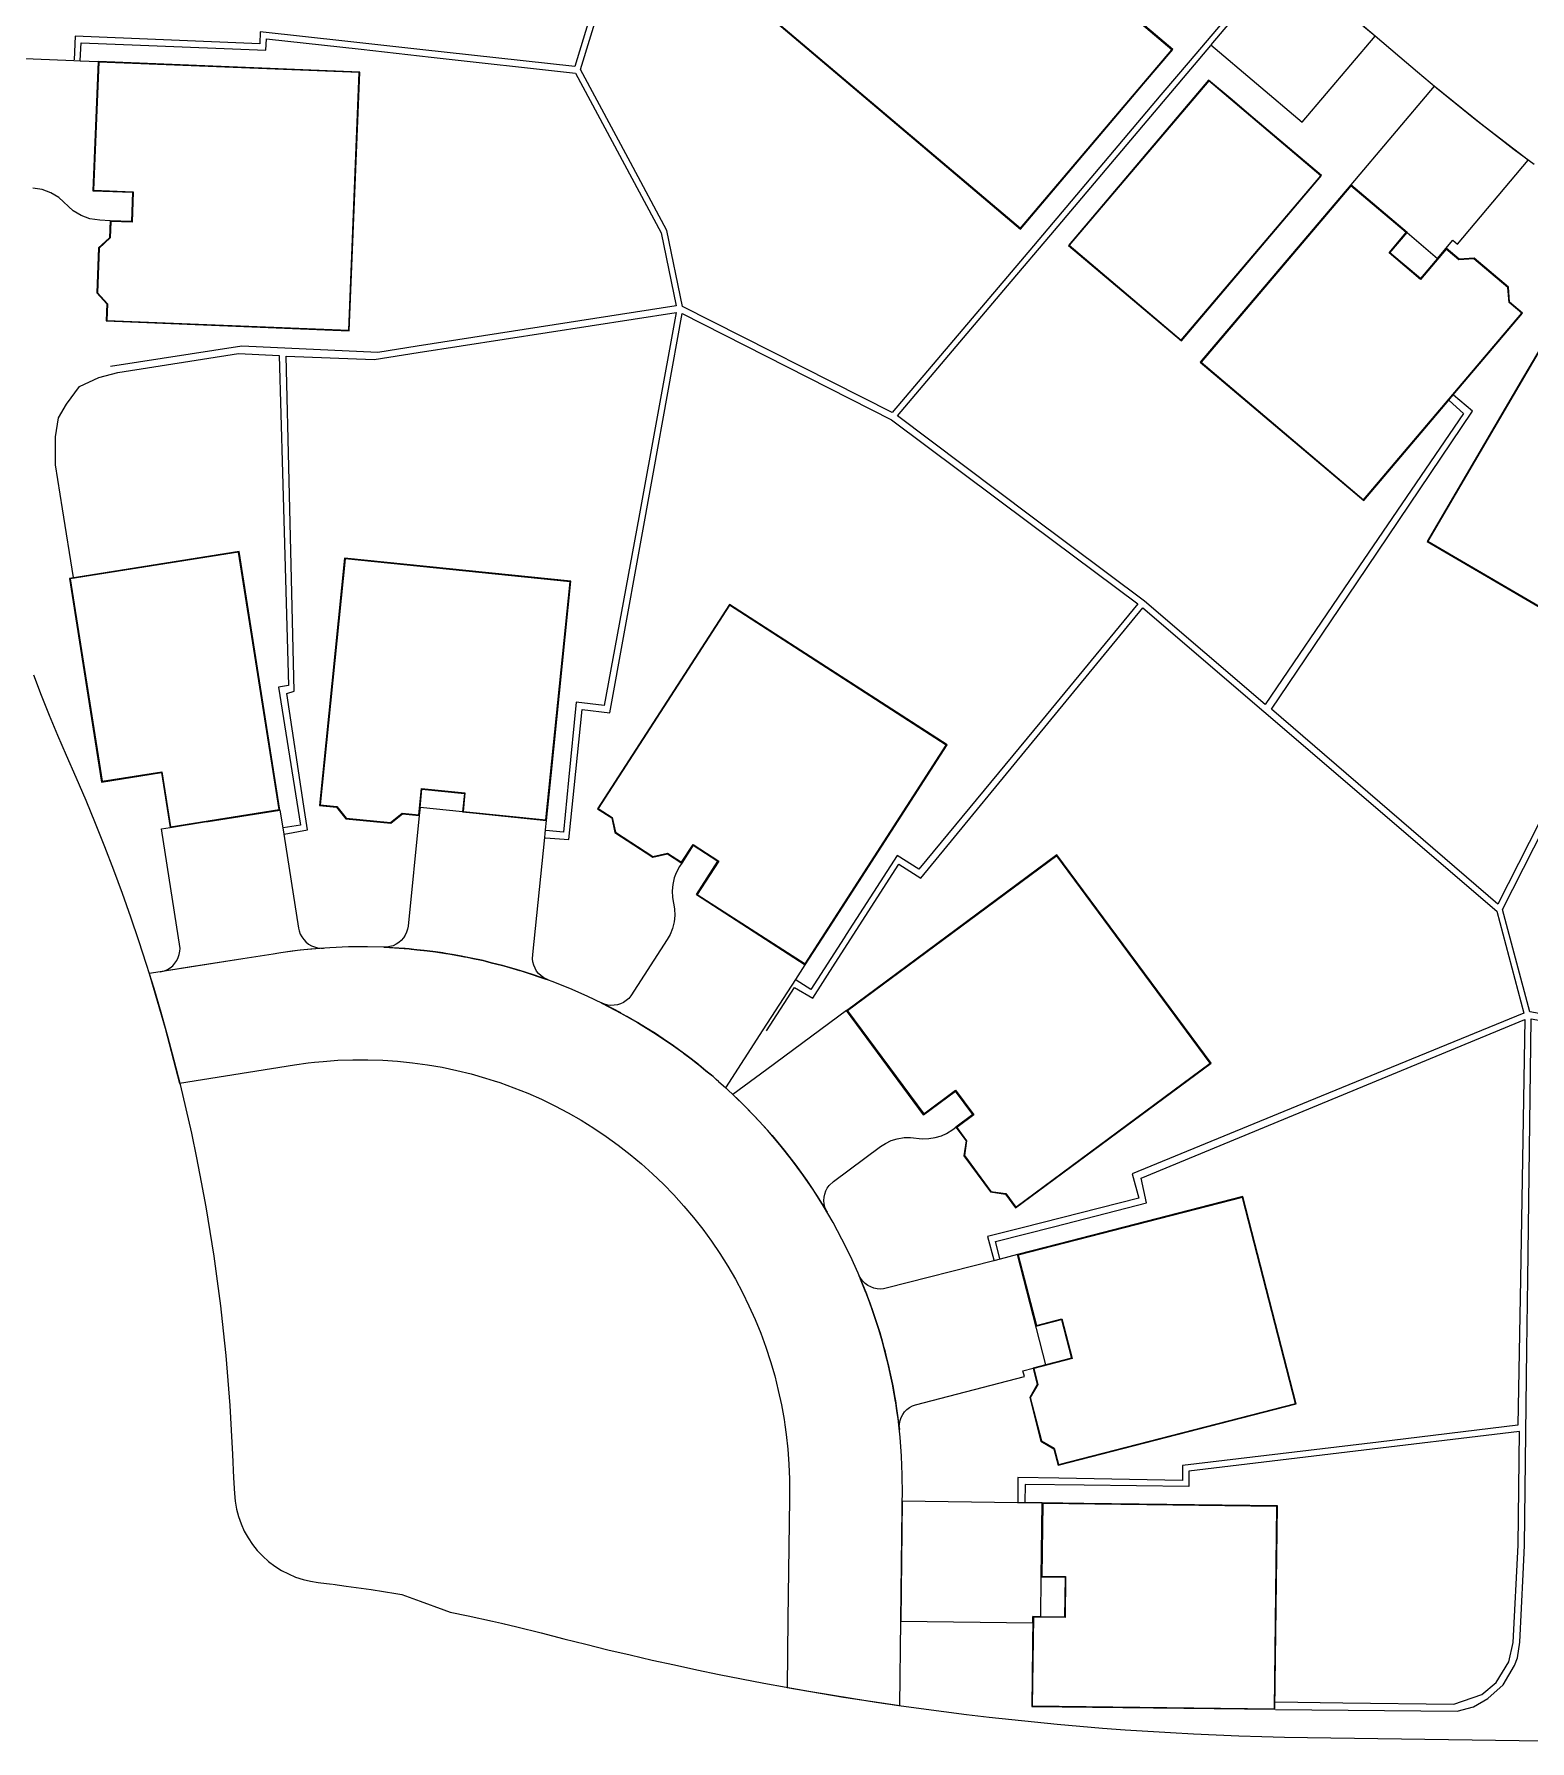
# Model space of a CAD drawing. Header units: metres. Extents: x 331488 to 331864, y 366379 to 366749.
# Drawn here: x 331572.5 to 331636.1, y 366490.5 to 366563.1 of the extents above; entities that cross this region are included whole.
import ezdxf

# ---------------------------------------------------------------- set-up
doc = ezdxf.new("R2010")
doc.units = ezdxf.units.M
for name, color, linetype, true_color in [('3D_LINES', 132, 'Continuous', 0x00cccc), ('PLOTS EXTERNAL LEVEL', 3, 'Continuous', 0x00ff00), ('PLOTS FFL', 1, 'Continuous', 0xff0000)]:
    doc.layers.add(name, color=color, linetype=linetype, true_color=true_color)

msp = doc.modelspace()

# ---------------------------------------------------------------- linework, layer by layer
at = {"layer": '3D_LINES'}
for points in [[(331624.711, 366565.597, 33.8), (331621.661, 366561.993, 33.8), (331620.425, 366560.533, 33.65), (331615, 366554.124, 33.65), (331608.994, 366547.028, 34.1), (331600.085, 366551.531, 34.25), (331599.42, 366554.767, 34.15), (331597.871, 366557.661, 34), (331595.757, 366561.609, 33.88), (331597.675, 366567.913, 33.6), (331601.087, 366571.948, 33.5)], [(331588.516, 366570.737, 34.5), (331591.299, 366569.845, 34.5), (331597.386, 366567.895, 33.85), (331595.504, 366561.749, 33.88), (331588.916, 366562.473, 34.5), (331585.86, 366562.809, 34.5), (331582.134, 366563.219, 34.708), (331582.113, 366562.714, 34.736), (331574.269, 366563.034, 35.172), (331574.221, 366562.022, 35.228)], [(331625.643, 366566.328, 33.498), (331625.64, 366566.324, 33.498), (331622.54, 366562.666, 33.35), (331626.431, 366559.369, 33.35), (331629.531, 366563.027, 33.423), (331629.534, 366563.031, 33.423), (331625.643, 366566.328, 33.423)], [(331574.483, 366562, 35.214), (331574.52, 366562.753, 35.188), (331577.041, 366562.649, 35.1), (331582.374, 366562.431, 35.1), (331582.396, 366562.921, 35.1), (331586.428, 366562.474, 35.1), (331589.403, 366562.144, 35.1), (331595.535, 366561.463, 34.48), (331599.175, 366554.674, 34.25), (331599.821, 366551.561, 34.25), (331588.807, 366549.844, 35.1), (331587.13, 366549.583, 35.1), (331581.352, 366549.854, 35.1), (331575.769, 366548.982, 35.1)], [(331636.291, 366557.574, 33.215), (331635.446, 366558.205, 33.246), (331634.608, 366558.845, 33.275), (331633.777, 366559.495, 33.302), (331632.954, 366560.155, 33.328), (331632.139, 366560.824, 33.352), (331631.336, 366561.498, 33.375), (331630.573, 366562.144, 33.397), (331629.81, 366562.791, 33.416), (331629.531, 366563.027, 33.423), (331629.047, 366563.437, 33.435)], [(331569.019, 366562.214, 35.493), (331574.214, 366562.003, 35.228), (331574.486, 366561.991, 35.214), (331575.25, 366561.96, 35.175), (331575.027, 366556.462, 35.175), (331576.713, 366556.393, 35.25), (331576.662, 366555.147, 35.25), (331575.763, 366555.184, 35.1), (331575.313, 366555.202, 35.141), (331574.895, 366555.264, 35.18), (331574.52, 366555.402, 35.217), (331574.18, 366555.611, 35.253), (331573.579, 366556.171, 35.329), (331573.236, 366556.377, 35.365), (331572.86, 366556.51, 35.402), (331572.464, 366556.566, 35.439)], [(331632.683, 366547.547, 33.35), (331633.287, 366546.993, 33.35), (331628.442, 366539.88, 33.35), (331624.856, 366534.615, 33.6), (331619.731, 366539.004, 34), (331614.899, 366542.627, 34), (331609.22, 366546.885, 34.1), (331613.902, 366552.421, 33.35), (331615.895, 366554.776, 33.35), (331622.549, 366562.643, 33.35)], [(331636.034, 366557.766, 33.224), (331634.017, 366559.307, 33.294), (331632.044, 366560.903, 33.355), (331628.491, 366556.711, 33.425), (331630.887, 366554.681, 33.425), (331632.182, 366553.583, 33.4), (331632.837, 366554.356, 33.339), (331633.035, 366554.188, 33.331), (331636.034, 366557.766, 33.224)], [(331583.154, 366529.099, 36.218), (331584.152, 366529.279, 35.986), (331583.996, 366530.296, 35.75), (331583.264, 366535.087, 35.75), (331583.585, 366535.173, 35.75), (331583.365, 366544.125, 35.75), (331583.235, 366549.428, 35.25), (331586.982, 366549.288, 35.25), (331588.849, 366549.577, 35.25), (331599.815, 366551.279, 34.85), (331598.224, 366542.57, 35.75), (331596.763, 366534.57, 35.75), (331595.566, 366534.707, 35.75), (331595.239, 366531.388, 35.75), (331595.022, 366529.177, 35.806), (331594.277, 366529.258, 35.825)], [(331594.257, 366528.944, 35.498), (331595.261, 366528.866, 35.436), (331595.484, 366531.073, 35.3), (331595.82, 366534.393, 35.3), (331597, 366534.259, 35.3), (331598.852, 366544.494, 35.3), (331600.073, 366551.241, 34.6), (331608.977, 366546.724, 34.6), (331614.868, 366542.314, 34.6), (331619.446, 366538.887, 34.6), (331615.348, 366533.924, 35.25), (331610.134, 366527.609, 35.281), (331609.205, 366528.197, 35.285), (331607.042, 366524.836, 35.3), (331606.953, 366524.697, 35.3), (331605.536, 366522.495, 35.359), (331604.92, 366522.89, 35.375)], [(331574.194, 366540.008, 36.2), (331573.726, 366542.94, 36.2), (331573.427, 366544.809, 36.047), (331573.427, 366545.999, 35.95), (331573.556, 366546.799, 35.868), (331573.895, 366547.388, 35.8), (331574.452, 366548.132, 35.706), (331575.278, 366548.518, 35.614), (331576.077, 366548.732, 35.53), (331581.217, 366549.535, 35.65), (331582.936, 366549.459, 35.69), (331583.08, 366544.471, 36.2), (331583.342, 366535.419, 36.2), (331582.915, 366535.35, 36.2), (331583.846, 366529.48, 36.2), (331583.112, 366529.362, 36.233)], [(331639.151, 366537.076, 33.05), (331640.042, 366536.562, 33.05), (331638.724, 366533.963, 33.05), (331634.748, 366526.12, 33.4), (331625.118, 366534.411, 33.6), (331628.745, 366539.782, 33.05), (331633.675, 366547.083, 33.05), (331632.856, 366547.765, 33.05)], [(331603.662, 366520.733, 35.375), (331604.846, 366522.584, 35.138), (331605.631, 366522.131, 35.04), (331606.58, 366523.608, 34.85), (331609.289, 366527.825, 34.85), (331610.222, 366527.225, 34.85), (331615.621, 366533.803, 34.85), (331619.658, 366538.722, 34.3), (331624.803, 366534.308, 34.2), (331634.696, 366525.822, 34), (331635.857, 366521.491, 34.31), (331627.238, 366517.952, 34.85), (331619.207, 366514.655, 34.85), (331619.485, 366513.617, 34.85), (331614.532, 366512.358, 34.85), (331613.057, 366511.983, 35.166), (331613.32, 366511.001, 35.378)], [(331660.302, 366532.528, 32.75), (331661.109, 366532.312, 32.75), (331659.038, 366524.526, 32.75), (331657.238, 366517.757, 33.15), (331644.091, 366520.112, 33.5), (331636.111, 366521.541, 33.71), (331634.944, 366525.899, 33.4), (331638.503, 366532.892, 33.042), (331640.408, 366536.636, 32.85), (331639.288, 366537.283, 32.9)], [(331572.496, 366535.876, 36.438), (331572.821, 366535.015, 36.458), (331573.16, 366534.159, 36.478), (331573.513, 366533.309, 36.498), (331573.884, 366532.457, 36.518), (331574.298, 366531.526, 36.538), (331574.719, 366530.551, 36.558), (331575.126, 366529.569, 36.578), (331575.521, 366528.581, 36.598), (331575.902, 366527.589, 36.618), (331576.27, 366526.591, 36.638), (331576.625, 366525.588, 36.658), (331576.966, 366524.581, 36.678), (331577.294, 366523.57, 36.698), (331577.416, 366523.176, 36.705), (331577.609, 366522.554, 36.718), (331577.909, 366521.534, 36.738), (331578.197, 366520.51, 36.758), (331578.47, 366519.482, 36.778), (331578.73, 366518.451, 36.798), (331578.976, 366517.417, 36.818), (331579.208, 366516.379, 36.838), (331579.426, 366515.338, 36.858), (331579.631, 366514.295, 36.878), (331579.821, 366513.248, 36.898), (331579.998, 366512.2, 36.918), (331580.161, 366511.149, 36.938), (331580.309, 366510.096, 36.958), (331580.443, 366509.041, 36.978), (331580.564, 366507.985, 36.998), (331580.67, 366506.927, 37.018), (331580.762, 366505.867, 37.038), (331580.84, 366504.807, 37.058), (331580.904, 366503.748, 37.078), (331580.955, 366502.726, 37.098), (331581.004, 366501.727, 37.118), (331581.037, 366501.059, 37.132), (331581.067, 366500.728, 37.127), (331581.125, 366500.4, 37.122), (331581.21, 366500.078, 37.116), (331581.321, 366499.764, 37.111), (331581.458, 366499.461, 37.105), (331581.619, 366499.17, 37.1), (331581.805, 366498.894, 37.095), (331582.013, 366498.634, 37.089), (331582.241, 366498.392, 37.084), (331582.489, 366498.17, 37.078), (331582.755, 366497.969, 37.073), (331583.036, 366497.791, 37.068), (331583.331, 366497.638, 37.062), (331583.638, 366497.509, 37.057), (331583.955, 366497.407, 37.051), (331584.279, 366497.331, 37.046), (331584.601, 366497.282, 37.039), (331585.194, 366497.207, 37.018)], [(331577.884, 366523.244, 36.561), (331578.062, 366523.289, 36.555), (331578.19, 366523.345, 36.551), (331578.309, 366523.418, 36.547), (331578.416, 366523.506, 36.543), (331578.511, 366523.609, 36.538), (331578.59, 366523.724, 36.534), (331578.652, 366523.849, 36.53), (331578.696, 366523.981, 36.526), (331578.722, 366524.118, 36.521), (331578.728, 366524.232, 36.518), (331577.936, 366529.326, 36.361), (331578.306, 366529.385, 36.35), (331579.774, 366529.617, 36.35), (331579.918, 366529.639, 36.275), (331582.974, 366530.121, 36.275), (331583.093, 366529.363, 36.233), (331583.135, 366529.101, 36.218), (331583.767, 366525.095, 35.995), (331583.792, 366524.984, 35.989), (331583.838, 366524.852, 35.981), (331583.903, 366524.728, 35.974), (331583.984, 366524.615, 35.966), (331584.08, 366524.514, 35.958), (331584.189, 366524.427, 35.951), (331584.309, 366524.356, 35.943), (331584.438, 366524.303, 35.935), (331584.573, 366524.268, 35.928), (331584.712, 366524.252, 35.92), (331584.825, 366524.253, 35.914), (331584.664, 366524.238, 35.905), (331583.983, 366524.176, 35.931), (331583.835, 366524.162, 35.937), (331583.718, 366524.146, 35.941), (331583.008, 366524.05, 35.976), (331582.849, 366524.028, 35.984), (331582.682, 366524.002, 35.993), (331581.398, 366523.799, 36.06), (331577.884, 366523.244, 36.561)], [(331594.248, 366529.123, 35.825), (331594.264, 366529.281, 35.825), (331594.305, 366529.682, 35.825), (331591.171, 366530, 35.825), (331590.733, 366530.045, 35.9), (331588.932, 366530.228, 35.9), (331588.898, 366529.893, 35.9), (331588.42, 366525.188, 35.823), (331588.399, 366525.063, 35.821), (331588.358, 366524.93, 35.819), (331588.299, 366524.803, 35.817), (331588.223, 366524.686, 35.815), (331588.131, 366524.581, 35.812), (331588.026, 366524.49, 35.81), (331587.909, 366524.414, 35.808), (331587.782, 366524.355, 35.806), (331587.649, 366524.315, 35.803), (331587.511, 366524.293, 35.801), (331587.384, 366524.29, 35.799), (331587.418, 366524.288, 35.798), (331588.467, 366524.218, 35.758), (331588.549, 366524.213, 35.754), (331588.789, 366524.186, 35.744), (331589.238, 366524.137, 35.723), (331589.347, 366524.125, 35.717), (331589.588, 366524.09, 35.706), (331590.032, 366524.025, 35.684), (331590.142, 366524.009, 35.679), (331590.384, 366523.966, 35.667), (331590.821, 366523.886, 35.646), (331590.931, 366523.866, 35.641), (331591.175, 366523.813, 35.629), (331591.606, 366523.72, 35.607), (331591.716, 366523.696, 35.602), (331591.959, 366523.634, 35.59), (331592.384, 366523.526, 35.569), (331592.494, 366523.498, 35.564), (331592.737, 366523.427, 35.551), (331593.155, 366523.305, 35.531), (331593.168, 366523.301, 35.53), (331593.265, 366523.273, 35.527), (331593.404, 366523.226, 35.523), (331594.235, 366522.944, 35.498), (331594.371, 366522.898, 35.498), (331594.186, 366522.989, 35.498), (331594.073, 366523.071, 35.498), (331593.972, 366523.167, 35.498), (331593.887, 366523.277, 35.498), (331593.817, 366523.398, 35.498), (331593.765, 366523.528, 35.498), (331593.731, 366523.663, 35.498), (331593.716, 366523.802, 35.498), (331593.725, 366523.98, 35.498), (331594.231, 366528.96, 35.498), (331594.248, 366529.123, 35.498)], [(331601.924, 366518.314, 35.375), (331603.518, 366520.785, 35.375), (331604.899, 366522.925, 35.375), (331605.301, 366523.548, 35.375), (331600.677, 366526.532, 35.375), (331601.592, 366527.95, 35.45), (331600.545, 366528.626, 35.45), (331600.057, 366527.87, 35.45), (331599.965, 366527.728, 35.449), (331599.819, 366527.459, 35.448), (331599.735, 366527.235, 35.447), (331599.672, 366526.963, 35.446), (331599.646, 366526.685, 35.446), (331599.66, 366526.407, 35.445), (331599.747, 366525.922, 35.443), (331599.758, 366525.643, 35.442), (331599.731, 366525.366, 35.441), (331599.666, 366525.094, 35.44), (331599.563, 366524.835, 35.439), (331599.44, 366524.614, 35.438), (331597.892, 366522.22, 35.428), (331597.801, 366522.114, 35.427), (331597.697, 366522.022, 35.427), (331597.58, 366521.945, 35.426), (331597.454, 366521.885, 35.426), (331597.321, 366521.843, 35.425), (331597.184, 366521.821, 35.425), (331597.044, 366521.817, 35.424), (331596.906, 366521.833, 35.424), (331596.771, 366521.868, 35.423), (331596.646, 366521.92, 35.423), (331596.691, 366521.897, 35.423), (331597.471, 366521.49, 35.398), (331597.564, 366521.437, 35.395), (331597.717, 366521.35, 35.39), (331598.169, 366521.093, 35.38), (331598.326, 366520.996, 35.376), (331598.852, 366520.671, 35.365), (331599.482, 366520.252, 35.35), (331599.497, 366520.242, 35.35), (331599.709, 366520.091, 35.345), (331600.098, 366519.813, 35.335), (331600.131, 366519.788, 35.335), (331600.457, 366519.538, 35.327), (331600.736, 366519.325, 35.32), (331600.768, 366519.299, 35.319), (331601.083, 366519.04, 35.311), (331601.356, 366518.815, 35.305), (331601.388, 366518.787, 35.304), (331601.619, 366518.583, 35.299), (331601.924, 366518.314, 35.299)], [(331583.493, 366524.121, 35.95), (331583.008, 366524.05, 35.976), (331582.682, 366524.002, 35.993), (331582.682, 366524.002, 35.993), (331581.398, 366523.799, 36.06), (331579.122, 366523.44, 36.18), (331577.884, 366523.244, 36.561), (331577.884, 366523.244, 36.561), (331577.414, 366523.17, 36.705), (331578.097, 366520.852, 36.751), (331578.709, 366518.515, 36.798), (331583.598, 366519.287, 36.058), (331584.174, 366519.369, 35.971), (331584.449, 366519.398, 35.93), (331584.806, 366519.437, 35.901), (331585.44, 366519.482, 35.848), (331586.074, 366519.506, 35.796), (331586.71, 366519.508, 35.744), (331587.345, 366519.487, 35.692), (331587.978, 366519.444, 35.64), (331588.61, 366519.38, 35.608), (331589.24, 366519.293, 35.576), (331589.866, 366519.184, 35.545), (331590.487, 366519.053, 35.513), (331591.104, 366518.901, 35.481), (331591.715, 366518.728, 35.449), (331592.083, 366518.609, 35.43), (331592.32, 366518.533, 35.423), (331592.917, 366518.317, 35.407), (331593.507, 366518.08, 35.39), (331594.088, 366517.823, 35.373), (331594.66, 366517.546, 35.357), (331595.221, 366517.25, 35.34), (331595.772, 366516.933, 35.323), (331596.312, 366516.598, 35.306), (331596.839, 366516.244, 35.289), (331597.354, 366515.872, 35.271), (331597.856, 366515.482, 35.254), (331598.343, 366515.075, 35.237), (331598.816, 366514.651, 35.22), (331599.274, 366514.211, 35.203), (331599.717, 366513.755, 35.186), (331600.143, 366513.284, 35.169), (331600.553, 366512.798, 35.151), (331600.945, 366512.299, 35.134), (331601.32, 366511.786, 35.117), (331601.676, 366511.26, 35.1), (331602.014, 366510.722, 35.14), (331602.333, 366510.172, 35.18), (331602.633, 366509.612, 35.22), (331602.913, 366509.042, 35.26), (331603.172, 366508.462, 35.3), (331603.412, 366507.874, 35.34), (331603.631, 366507.277, 35.379), (331603.828, 366506.674, 35.419), (331604.005, 366506.064, 35.458), (331604.16, 366505.448, 35.498), (331604.294, 366504.826, 35.537), (331604.406, 366504.201, 35.576), (331604.437, 366503.984, 35.59), (331604.496, 366503.572, 35.615), (331604.564, 366502.941, 35.653), (331604.609, 366502.307, 35.691), (331604.633, 366501.672, 35.729), (331604.635, 366501.09, 35.764), (331604.632, 366500.815, 35.78), (331604.571, 366495.73, 36.09), (331604.535, 366492.812, 36.316), (331606.927, 366492.403, 36.232), (331609.324, 366492.043, 36.147), (331609.369, 366495.647, 36.09), (331609.369, 366495.647, 36.09), (331609.369, 366495.66, 36.089), (331609.428, 366500.434, 35.85), (331609.431, 366500.73, 35.838), (331609.435, 366501.032, 35.827), (331609.43, 366501.852, 35.795), (331609.397, 366502.654, 35.763), (331609.337, 366503.454, 35.732), (331609.28, 366503.961, 35.712), (331609.248, 366504.252, 35.701), (331609.199, 366504.583, 35.688), (331609.151, 366504.914, 35.675), (331609.133, 366505.031, 35.67), (331609.131, 366505.046, 35.669), (331609.084, 366505.302, 35.655), (331609.011, 366505.705, 35.633), (331608.987, 366505.836, 35.625), (331608.932, 366506.089, 35.611), (331608.844, 366506.491, 35.589), (331608.815, 366506.621, 35.582), (331608.751, 366506.872, 35.568), (331608.649, 366507.269, 35.545), (331608.616, 366507.398, 35.538), (331608.543, 366507.647, 35.524), (331608.428, 366508.041, 35.502), (331608.39, 366508.169, 35.494), (331608.309, 366508.414, 35.48), (331608.179, 366508.805, 35.458), (331608.137, 366508.931, 35.451), (331608.048, 366509.172, 35.437), (331608.005, 366509.287, 35.43), (331607.909, 366509.547, 35.418), (331607.858, 366509.683, 35.412), (331607.712, 366510.04, 35.396), (331607.553, 366510.426, 35.378), (331607.222, 366511.157, 35.345), (331606.866, 366511.877, 35.311), (331606.484, 366512.583, 35.277), (331606.079, 366513.276, 35.243), (331605.649, 366513.954, 35.209), (331605.522, 366514.141, 35.2), (331605.196, 366514.617, 35.211), (331604.72, 366515.264, 35.226), (331604.222, 366515.893, 35.241), (331603.702, 366516.505, 35.256), (331603.161, 366517.099, 35.271), (331602.6, 366517.673, 35.286), (331602.464, 366517.802, 35.29), (331602.019, 366518.227, 35.295), (331601.619, 366518.583, 35.299), (331601.536, 366518.657, 35.3), (331601.419, 366518.76, 35.303), (331601.388, 366518.787, 35.304), (331601.083, 366519.04, 35.311), (331600.801, 366519.273, 35.318), (331600.768, 366519.299, 35.319), (331600.457, 366519.538, 35.327), (331600.166, 366519.763, 35.334), (331600.131, 366519.788, 35.335), (331599.709, 366520.091, 35.345), (331599.513, 366520.231, 35.349), (331599.497, 366520.242, 35.35), (331598.85, 366520.673, 35.365), (331598.845, 366520.676, 35.365), (331598.326, 366520.996, 35.376), (331598.167, 366521.094, 35.38), (331598.161, 366521.097, 35.38), (331597.717, 366521.35, 35.39), (331597.717, 366521.35, 35.39), (331597.564, 366521.437, 35.395), (331597.47, 366521.491, 35.398), (331597.464, 366521.494, 35.398), (331596.753, 366521.867, 35.421), (331596.691, 366521.897, 35.423), (331596.029, 366522.214, 35.444), (331595.293, 366522.536, 35.466), (331594.547, 366522.833, 35.489), (331594.235, 366522.944, 35.498), (331593.791, 366523.103, 35.512), (331593.404, 366523.226, 35.523), (331593.168, 366523.301, 35.53), (331593.168, 366523.301, 35.53), (331593.155, 366523.305, 35.531), (331593.026, 366523.346, 35.537), (331592.737, 366523.427, 35.551), (331592.384, 366523.526, 35.569), (331592.253, 366523.563, 35.576), (331591.959, 366523.634, 35.59), (331591.606, 366523.72, 35.607), (331591.473, 366523.752, 35.614), (331591.175, 366523.813, 35.629), (331590.821, 366523.886, 35.646), (331590.686, 366523.914, 35.652), (331590.384, 366523.966, 35.667), (331590.032, 366524.025, 35.684), (331589.895, 366524.049, 35.691), (331589.588, 366524.09, 35.706), (331589.238, 366524.137, 35.723), (331589.099, 366524.156, 35.729), (331588.789, 366524.186, 35.744), (331588.67, 366524.198, 35.75), (331588.467, 366524.218, 35.758), (331588.3, 366524.235, 35.764), (331587.499, 366524.286, 35.795), (331587.418, 366524.288, 35.798), (331586.697, 366524.309, 35.826), (331585.894, 366524.304, 35.857), (331585.092, 366524.271, 35.888), (331584.664, 366524.238, 35.905), (331584.291, 366524.21, 35.919), (331583.983, 366524.176, 35.931), (331583.718, 366524.146, 35.941), (331583.493, 366524.121, 35.95)], [(331606.233, 366513.019, 35.256), (331606.135, 366513.243, 35.244), (331606.105, 366513.379, 35.236), (331606.094, 366513.519, 35.228), (331606.102, 366513.658, 35.219), (331606.13, 366513.795, 35.21), (331606.176, 366513.926, 35.201), (331606.241, 366514.05, 35.193), (331606.322, 366514.164, 35.184), (331606.499, 366514.332, 35.171), (331608.498, 366515.812, 35.042), (331608.711, 366515.949, 35.03), (331608.963, 366516.068, 35.018), (331609.215, 366516.147, 35.009), (331609.505, 366516.196, 35), (331609.784, 366516.202, 34.982), (331610.273, 366516.147, 34.951), (331610.552, 366516.151, 34.933), (331610.828, 366516.194, 34.913), (331611.095, 366516.275, 34.894), (331611.313, 366516.373, 34.879), (331611.573, 366516.536, 34.86), (331611.708, 366516.636, 34.85), (331612.432, 366517.172, 35), (331611.69, 366518.174, 35), (331610.333, 366517.17, 34.925), (331607.056, 366521.598, 34.925), (331603.678, 366519.098, 35.329), (331602.233, 366518.028, 35.293), (331602.808, 366517.465, 35.281), (331603.362, 366516.884, 35.266), (331603.895, 366516.284, 35.25), (331604.408, 366515.664, 35.235), (331604.899, 366515.026, 35.22), (331605.367, 366514.373, 35.205), (331605.51, 366514.158, 35.2), (331605.811, 366513.705, 35.222), (331606.233, 366513.019, 35.256)], [(331613.582, 366511.05, 35.377), (331613.387, 366511.776, 35.36), (331615.91, 366512.422, 35.3), (331619.807, 366513.421, 35.3), (331619.578, 366514.476, 35.3), (331626.056, 366517.155, 35.3), (331635.887, 366521.22, 34.31), (331635.704, 366510.173, 35.35), (331635.601, 366503.962, 35.35), (331629.666, 366503.25, 35.3), (331621.34, 366502.251, 35.3), (331621.34, 366501.613, 35.3), (331616.081, 366501.711, 35.3), (331614.342, 366501.743, 35.629), (331614.342, 366500.695, 35.827)], [(331625.293, 366491.878, 35.75), (331633.011, 366491.8, 35.57), (331633.717, 366491.989, 35.486), (331634.323, 366492.339, 35.407), (331634.975, 366492.919, 35.307), (331635.45, 366493.741, 35.199), (331635.582, 366494.074, 35.158), (331635.675, 366494.736, 35.081), (331635.815, 366497.636, 34.75), (331635.873, 366498.85, 34.75), (331635.979, 366507.202, 34.75), (331636.017, 366510.177, 34.75), (331636.158, 366521.248, 34.31), (331648.914, 366518.971, 33.98), (331648.78, 366509.988, 34.75), (331648.735, 366506.976, 34.75), (331648.665, 366502.281, 34.75), (331647.814, 366502.281, 34.75)], [(331609.304, 366503.779, 35.3), (331609.298, 366503.883, 35.3), (331609.307, 366504.023, 35.3), (331609.336, 366504.159, 35.3), (331609.383, 366504.29, 35.3), (331609.448, 366504.414, 35.3), (331609.53, 366504.527, 35.3), (331609.626, 366504.628, 35.3), (331609.736, 366504.714, 35.3), (331609.857, 366504.784, 35.3), (331609.986, 366504.837, 35.3), (331614.618, 366506.03, 35.3), (331614.552, 366506.284, 35.3), (331614.989, 366506.396, 35.3), (331615.533, 366506.536, 35.35), (331614.329, 366511.221, 35.375), (331613.587, 366511.031, 35.377), (331613.317, 366510.961, 35.378), (331608.749, 366509.787, 35.391), (331608.636, 366509.765, 35.392), (331608.496, 366509.755, 35.392), (331608.357, 366509.766, 35.392), (331608.221, 366509.795, 35.393), (331608.09, 366509.843, 35.393), (331607.967, 366509.909, 35.394), (331607.854, 366509.992, 35.394), (331607.754, 366510.089, 35.394), (331607.669, 366510.199, 35.395), (331607.6, 366510.32, 35.395), (331607.712, 366510.04, 35.396), (331607.909, 366509.547, 35.418), (331607.956, 366509.429, 35.424), (331608.048, 366509.172, 35.437), (331608.179, 366508.805, 35.458), (331608.226, 366508.673, 35.466), (331608.309, 366508.414, 35.48), (331608.428, 366508.041, 35.502), (331608.47, 366507.908, 35.509), (331608.543, 366507.647, 35.524), (331608.649, 366507.269, 35.545), (331608.687, 366507.135, 35.553), (331608.751, 366506.872, 35.568), (331608.844, 366506.491, 35.589), (331608.877, 366506.355, 35.597), (331608.932, 366506.089, 35.611), (331609.011, 366505.705, 35.633), (331609.039, 366505.568, 35.64), (331609.084, 366505.302, 35.655), (331609.151, 366504.914, 35.675), (331609.174, 366504.777, 35.68), (331609.199, 366504.583, 35.688), (331609.28, 366503.961, 35.712), (331609.304, 366503.779, 35.712)], [(331625.286, 366492.195, 35.75), (331628.162, 366492.158, 35.75), (331632.869, 366492.097, 35.57), (331634.062, 366492.513, 35.499), (331634.67, 366493.03, 35.455), (331635.211, 366493.899, 35.398), (331635.403, 366494.731, 35.35), (331635.609, 366498.864, 35.35), (331635.671, 366503.694, 35.35), (331628.345, 366502.816, 35.75), (331621.613, 366502.009, 35.75), (331621.613, 366501.356, 35.75), (331617.166, 366501.412, 35.75), (331614.659, 366501.444, 35.809), (331614.641, 366500.681, 35.827)], [(331614.974, 366495.563, 35.75), (331614.977, 366495.825, 35.75), (331615.315, 366495.821, 35.788), (331615.335, 366497.518, 35.825), (331615.373, 366500.658, 35.825), (331614.633, 366500.667, 35.827), (331614.327, 366500.671, 35.827), (331609.431, 366500.73, 35.838), (331609.423, 366500.73, 35.839), (331609.369, 366495.66, 36.089), (331609.369, 366495.647, 36.09), (331609.368, 366495.63, 36.09), (331614.974, 366495.563, 36.09)], [(331585.22, 366497.204, 37.017), (331585.789, 366497.127, 36.996), (331586.846, 366496.972, 36.958), (331587.9, 366496.802, 36.92), (331588.15, 366496.76, 36.911), (331588.929, 366496.489, 36.885), (331589.942, 366496.121, 36.851), (331590.217, 366496.018, 36.842), (331590.975, 366495.861, 36.815), (331592.013, 366495.632, 36.778), (331592.524, 366495.514, 36.759)], [(331592.447, 366495.532, 36.762), (331593.047, 366495.389, 36.741), (331594.078, 366495.131, 36.704), (331595.036, 366494.883, 36.667), (331595.976, 366494.647, 36.631), (331596.916, 366494.417, 36.595), (331597.859, 366494.194, 36.559), (331598.803, 366493.978, 36.524), (331599.749, 366493.769, 36.488), (331600.696, 366493.566, 36.453), (331601.644, 366493.37, 36.419), (331602.594, 366493.181, 36.384), (331603.545, 366492.999, 36.35), (331604.498, 366492.824, 36.316), (331605.451, 366492.655, 36.282), (331606.406, 366492.494, 36.249), (331607.362, 366492.339, 36.215), (331608.319, 366492.191, 36.182), (331609.277, 366492.05, 36.149), (331610.236, 366491.915, 36.115), (331611.196, 366491.788, 36.082), (331612.157, 366491.668, 36.049), (331613.119, 366491.554, 36.015), (331614.082, 366491.447, 35.982), (331615.045, 366491.347, 35.949), (331616.009, 366491.254, 35.915), (331616.974, 366491.168, 35.882), (331617.939, 366491.089, 35.849), (331618.904, 366491.017, 35.815), (331619.871, 366490.952, 35.782), (331620.837, 366490.893, 35.749), (331621.805, 366490.842, 35.715), (331622.772, 366490.797, 35.682), (331623.74, 366490.76, 35.649), (331624.708, 366490.729, 35.615), (331625.676, 366490.705, 35.582), (331626.648, 366490.688, 35.549), (331627.648, 366490.674, 35.515), (331628.648, 366490.659, 35.482), (331629.648, 366490.644, 35.449), (331630.647, 366490.63, 35.415), (331631.647, 366490.615, 35.382), (331632.647, 366490.6, 35.349), (331633.647, 366490.586, 35.315), (331634.647, 366490.571, 35.282), (331635.647, 366490.557, 35.249), (331636.647, 366490.542, 35.215)]]:
    msp.add_polyline3d(points, dxfattribs=at)
at = {"layer": 'PLOTS EXTERNAL LEVEL'}
for points in [[(331606.211, 366574.93, 33.8), (331604.953, 366573.446, 33.65), (331604.953, 366573.446, 33.65), (331602.633, 366570.708, 33.65), (331599.744, 366567.298, 33.65), (331614.459, 366554.83, 33.65), (331619.687, 366561, 33.65), (331620.925, 366562.461, 33.8), (331607.434, 366573.893, 33.8), (331606.211, 366574.929, 33.8), (331606.211, 366574.93, 33.8)], [(331586.369, 366561.508, 35.1), (331577.009, 366561.889, 35.1), (331575.25, 366561.96, 35.175), (331575.25, 366561.96, 35.175), (331575.25, 366561.96, 35.175), (331575.25, 366561.96, 35.175), (331575.027, 366556.462, 35.175), (331575.027, 366556.462, 35.175), (331575.027, 366556.462, 35.175), (331576.713, 366556.393, 35.25), (331576.713, 366556.393, 35.25), (331576.713, 366556.393, 35.25), (331576.662, 366555.147, 35.25), (331576.662, 366555.147, 35.25), (331576.662, 366555.147, 35.25), (331576.662, 366555.147, 35.25), (331575.763, 366555.184, 35.1), (331575.763, 366555.184, 35.1), (331575.734, 366554.462, 35.1), (331575.265, 366554.03, 35.1), (331575.187, 366552.114, 35.1), (331575.619, 366551.645, 35.1), (331575.59, 366550.922, 35.1), (331585.921, 366550.502, 35.1), (331586.369, 366561.508, 35.1)], [(331627.249, 366557.101, 33.35), (331624.341, 366559.565, 33.5), (331623.367, 366560.391, 33.5), (331622.45, 366561.167, 33.35), (331616.493, 366554.137, 33.35), (331621.292, 366550.071, 33.35), (331627.249, 366557.101, 33.35)], [(331635.799, 366551.255, 33.05), (331635.247, 366551.723, 33.105), (331635.195, 366552.358, 33.154), (331633.732, 366553.597, 33.301), (331633.097, 366553.545, 33.35), (331632.545, 366554.012, 33.35), (331631.455, 366552.725, 33.5), (331630.159, 366553.822, 33.5), (331630.887, 366554.681, 33.425), (331628.491, 366556.711, 33.425), (331622.097, 366549.165, 33.35), (331629.042, 366543.281, 33.35), (331632.665, 366547.556, 33.35), (331632.851, 366547.776, 33.05), (331635.799, 366551.255, 33.05)], [(331644.432, 366546.103, 32.9), (331641.14, 366548.03, 33.05), (331640.458, 366546.865, 33.2), (331638.993, 366547.723, 33.2), (331639.504, 366548.596, 33.175), (331636.794, 366550.183, 33.175), (331635.84, 366548.552, 33.05), (331631.741, 366541.55, 33.05), (331639.209, 366537.179, 33.05), (331639.273, 366537.29, 32.9), (331644.432, 366546.103, 32.9)], [(331581.239, 366541.113, 36.2), (331574.026, 366539.975, 36.2), (331575.392, 366531.317, 36.2), (331577.938, 366531.719, 36.2), (331578.306, 366529.385, 36.35), (331578.306, 366529.385, 36.35), (331579.774, 366529.617, 36.35), (331579.774, 366529.617, 36.35), (331579.918, 366529.639, 36.275), (331579.918, 366529.639, 36.275), (331582.973, 366530.121, 36.275), (331582.973, 366530.121, 36.275), (331581.239, 366541.113, 36.2)], [(331595.339, 366539.858, 35.75), (331585.724, 366540.835, 35.75), (331584.655, 366530.324, 35.75), (331585.375, 366530.251, 35.773), (331585.778, 366529.757, 35.794), (331587.686, 366529.563, 35.856), (331588.179, 366529.966, 35.877), (331588.898, 366529.893, 35.9), (331588.898, 366529.893, 35.9), (331588.932, 366530.228, 35.9), (331589.012, 366531.012, 35.9), (331590.813, 366530.829, 35.9), (331590.733, 366530.045, 35.9), (331590.733, 366530.045, 35.9), (331591.171, 366530, 35.825), (331591.171, 366530, 35.825), (331594.305, 366529.682, 35.825), (331594.305, 366529.682, 35.825), (331594.305, 366529.682, 35.825), (331594.305, 366529.682, 35.825), (331594.305, 366529.682, 35.825), (331594.499, 366531.59, 35.75), (331595.339, 366539.858, 35.75)], [(331611.335, 366532.898, 35.3), (331602.08, 366538.871, 35.3), (331596.473, 366530.182, 35.3), (331597.081, 366529.79, 35.3), (331597.215, 366529.167, 35.3), (331598.827, 366528.127, 35.3), (331599.45, 366528.262, 35.3), (331600.057, 366527.87, 35.45), (331600.057, 366527.87, 35.45), (331600.545, 366528.626, 35.45), (331600.545, 366528.626, 35.45), (331600.545, 366528.626, 35.45), (331600.545, 366528.626, 35.45), (331601.592, 366527.95, 35.45), (331601.592, 366527.95, 35.45), (331601.592, 366527.95, 35.45), (331600.887, 366526.857, 35.45), (331600.677, 366526.532, 35.375), (331600.677, 366526.532, 35.375), (331600.677, 366526.532, 35.375), (331605.301, 366523.548, 35.375), (331605.301, 366523.548, 35.375), (331605.301, 366523.548, 35.375), (331605.301, 366523.548, 35.375), (331606.187, 366524.92, 35.3), (331611.335, 366532.898, 35.3)], [(331616.003, 366528.213, 34.85), (331607.059, 366521.593, 34.925), (331610.333, 366517.17, 34.925), (331611.69, 366518.174, 35), (331612.432, 366517.172, 35), (331611.708, 366516.636, 34.85), (331612.138, 366516.056, 34.85), (331612.044, 366515.425, 34.85), (331613.185, 366513.884, 34.85), (331613.815, 366513.79, 34.85), (331614.245, 366513.208, 34.85), (331622.557, 366519.36, 34.85), (331616.003, 366528.213, 34.85)], [(331623.908, 366513.684, 35.3), (331616.099, 366511.676, 35.3), (331614.329, 366511.221, 35.375), (331614.329, 366511.221, 35.375), (331614.329, 366511.221, 35.375), (331614.329, 366511.221, 35.375), (331614.329, 366511.221, 35.375), (331615.111, 366508.18, 35.375), (331616.2, 366508.46, 35.45), (331616.623, 366506.816, 35.45), (331615.533, 366506.536, 35.35), (331614.989, 366506.396, 35.3), (331614.989, 366506.396, 35.3), (331614.989, 366506.396, 35.3), (331615.169, 366505.695, 35.3), (331614.845, 366505.147, 35.3), (331615.322, 366503.29, 35.3), (331615.87, 366502.966, 35.3), (331616.051, 366502.266, 35.3), (331626.174, 366504.868, 35.3), (331623.908, 366513.684, 35.3)], [(331625.375, 366500.537, 35.75), (331617.146, 366500.637, 35.75), (331615.373, 366500.658, 35.825), (331615.373, 366500.658, 35.825), (331615.373, 366500.658, 35.825), (331615.373, 366500.658, 35.825), (331615.373, 366500.658, 35.825), (331615.335, 366497.518, 35.825), (331615.335, 366497.518, 35.825), (331616.348, 366497.506, 35.9), (331616.327, 366495.809, 35.9), (331615.315, 366495.821, 35.788), (331614.977, 366495.825, 35.75), (331614.977, 366495.825, 35.75), (331614.977, 366495.825, 35.75), (331614.977, 366495.825, 35.75), (331614.977, 366495.825, 35.75), (331614.931, 366492.01, 35.75), (331625.271, 366491.885, 35.75), (331625.375, 366500.537, 35.75)]]:
    msp.add_polyline3d(points, dxfattribs=at)
at = {"layer": 'PLOTS FFL'}
for points in [[(331606.214, 366574.894, 33.8), (331599.78, 366567.301, 33.8), (331614.456, 366554.865, 33.8), (331620.89, 366562.458, 33.8), (331606.214, 366574.894, 33.8)], [(331586.343, 366561.484, 35.25), (331575.274, 366561.934, 35.25), (331575.053, 366556.486, 35.25), (331576.739, 366556.417, 35.25), (331576.686, 366555.121, 35.25), (331575.787, 366555.158, 35.25), (331575.758, 366554.451, 35.25), (331575.29, 366554.019, 35.25), (331575.213, 366552.123, 35.25), (331575.644, 366551.655, 35.25), (331575.616, 366550.946, 35.25), (331585.897, 366550.528, 35.25), (331586.343, 366561.484, 35.25)], [(331627.214, 366557.098, 33.5), (331622.453, 366561.132, 33.5), (331616.528, 366554.14, 33.5), (331621.289, 366550.106, 33.5), (331627.214, 366557.098, 33.5)], [(331635.764, 366551.252, 33.5), (331635.223, 366551.711, 33.5), (331635.171, 366552.346, 33.5), (331633.724, 366553.571, 33.5), (331633.089, 366553.519, 33.5), (331632.548, 366553.977, 33.5), (331631.457, 366552.69, 33.5), (331630.124, 366553.819, 33.5), (331630.851, 366554.678, 33.5), (331628.494, 366556.675, 33.5), (331622.133, 366549.168, 33.5), (331629.039, 366543.316, 33.5), (331635.764, 366551.252, 33.5)], [(331644.398, 366546.094, 33.2), (331641.149, 366547.996, 33.2), (331640.467, 366546.831, 33.2), (331638.959, 366547.714, 33.2), (331639.47, 366548.588, 33.2), (331636.803, 366550.149, 33.2), (331631.776, 366541.559, 33.2), (331639.2, 366537.214, 33.2), (331644.398, 366546.094, 33.2)], [(331581.218, 366541.084, 36.35), (331574.054, 366539.954, 36.35), (331575.412, 366531.346, 36.35), (331577.958, 366531.747, 36.35), (331578.327, 366529.414, 36.35), (331582.945, 366530.142, 36.35), (331581.218, 366541.084, 36.35)], [(331595.312, 366539.835, 35.9), (331585.746, 366540.808, 35.9), (331584.683, 366530.347, 35.9), (331585.388, 366530.275, 35.9), (331585.79, 366529.781, 35.9), (331587.678, 366529.589, 35.9), (331588.172, 366529.992, 35.9), (331588.876, 366529.92, 35.9), (331588.99, 366531.039, 35.9), (331590.84, 366530.851, 35.9), (331590.76, 366530.067, 35.9), (331594.282, 366529.709, 35.9), (331595.312, 366539.835, 35.9)], [(331611.3, 366532.89, 35.45), (331602.087, 366538.836, 35.45), (331596.508, 366530.19, 35.45), (331597.103, 366529.806, 35.45), (331597.238, 366529.183, 35.45), (331598.832, 366528.154, 35.45), (331599.454, 366528.288, 35.45), (331600.049, 366527.904, 35.45), (331600.537, 366528.661, 35.45), (331601.627, 366527.957, 35.45), (331600.712, 366526.54, 35.45), (331605.294, 366523.583, 35.45), (331611.3, 366532.89, 35.45)], [(331615.998, 366528.178, 35), (331607.094, 366521.588, 35), (331610.338, 366517.205, 35), (331611.695, 366518.209, 35), (331612.466, 366517.167, 35), (331611.743, 366516.631, 35), (331612.164, 366516.062, 35), (331612.07, 366515.432, 35), (331613.199, 366513.907, 35), (331613.829, 366513.813, 35), (331614.251, 366513.243, 35), (331622.522, 366519.365, 35), (331615.998, 366528.178, 35)], [(331623.89, 366513.653, 35.45), (331614.359, 366511.203, 35.45), (331615.129, 366508.211, 35.45), (331616.218, 366508.491, 35.45), (331616.653, 366506.798, 35.45), (331615.019, 366506.378, 35.45), (331615.196, 366505.692, 35.45), (331614.871, 366505.143, 35.45), (331615.344, 366503.307, 35.45), (331615.892, 366502.983, 35.45), (331616.069, 366502.296, 35.45), (331626.143, 366504.886, 35.45), (331623.89, 366513.653, 35.45)], [(331625.35, 366500.512, 35.9), (331615.398, 366500.633, 35.9), (331615.361, 366497.543, 35.9), (331616.373, 366497.531, 35.9), (331616.352, 366495.783, 35.9), (331615.002, 366495.8, 35.9), (331614.957, 366492.035, 35.9), (331625.246, 366491.911, 35.9), (331625.35, 366500.512, 35.9)]]:
    msp.add_polyline3d(points, dxfattribs=at)

doc.saveas('drawing.dxf')
